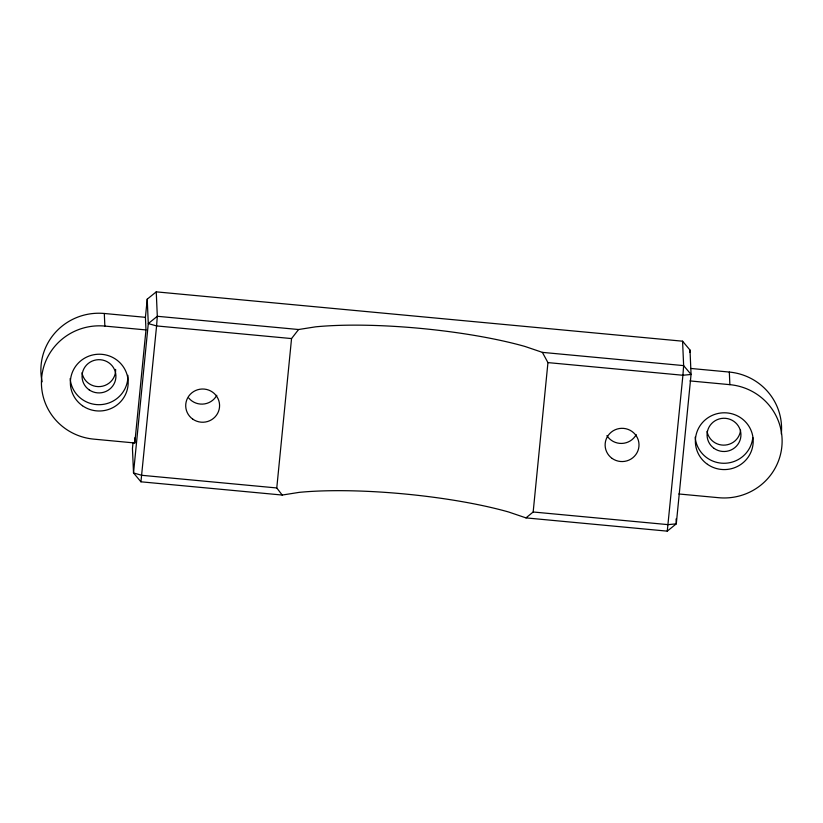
<?xml version="1.0" encoding="UTF-8"?>
<svg xmlns="http://www.w3.org/2000/svg" width="823" height="823" viewBox="0 0 823 823"><rect width="100%" height="100%" fill="white"/><g stroke="black" fill="none" stroke-linecap="round" stroke-linejoin="round"><path stroke-width="1.23" d="M133.048 442.486L132.452 448.545L133.521 472.958L140.939 481.805L282.217 495.045L299.243 492.36A148.726 28.105 5.6 0 1 508.593 511.988L525.99 517.893L667.268 531.144L676.29 523.84L691.063 374.455L690.003 350.042L682.576 341.195L156.247 291.856L147.224 299.161L145.424 317.328L145.98 329.93L134.797 442.98L93.678 439.122A57.836 56.777 -2.5 0 1 41.695 377.201A57.836 56.777 -2.5 0 1 104.86 326.083L145.98 329.93M282.217 495.045L276.775 487.957L291.548 338.572L298.584 329.519L315.61 326.834A148.726 28.105 5.6 0 1 524.961 346.452L542.367 352.367L683.635 365.607L691.063 374.455L682.915 375.257L547.943 362.604L542.367 352.367M525.99 517.893L533.17 511.988L547.943 362.604M689.756 352.46L690.003 350.042M140.939 481.805L156.586 325.929L157.306 316.279L156.247 291.856M667.268 531.144L682.915 375.257L683.635 365.607L682.576 341.195M298.584 329.519L157.306 316.279L148.284 323.583L133.521 472.958L141.813 475.303L276.775 487.957M42.127 381.831A57.836 56.777 -2.5 0 1 104.305 313.481L145.424 317.328M690.692 368.447L729.322 372.058A57.836 56.777 -2.5 0 1 781.305 433.978M291.548 338.572L156.586 325.929L148.284 323.583L147.224 299.161M690.003 380.926L729.878 384.66A57.836 56.777 -2.5 0 1 781.85 446.58A57.836 56.777 -2.5 0 1 718.695 497.709L678.821 493.975M533.17 511.988L668.142 524.642L676.29 523.84L676.084 518.953M729.322 372.058L729.878 384.66M134.581 437.939L134.797 442.98M104.305 313.481L104.86 326.083M216.809 395.307A16.944 16.625 -2.5 0 1 188.786 398.095M636.23 434.616A16.944 16.625 -2.5 0 1 606.911 435.645M740.587 430.162A16.944 16.625 -2.5 0 1 707.029 431.345M115.642 369.404A16.944 16.625 -2.5 0 1 100.396 386.543A16.944 16.625 -2.5 0 1 82.012 372.757M127.894 375.288A28.918 28.394 -2.5 0 1 100.612 404.649A28.918 28.394 -2.5 0 1 70.161 378.559M752.788 437.579A28.918 28.394 -2.5 0 1 723.736 463.277A28.918 28.394 -2.5 0 1 695.178 437.147M612.219 458.483A16.944 16.625 -2.5 0 0 638.926 446.519A16.944 16.625 -2.5 0 0 615.059 429.812A16.944 16.625 -2.5 0 0 612.219 458.483M192.808 419.174A16.944 16.625 -2.5 0 0 219.504 407.21A16.944 16.625 -2.5 0 0 195.637 390.503A16.944 16.625 -2.5 0 0 192.808 419.174M82.454 405.729A28.918 28.394 -2.5 0 0 128.049 385.298A28.918 28.394 -2.5 0 0 87.3 356.781A28.918 28.394 -2.5 0 0 82.454 405.729M707.471 464.316A28.918 28.394 -2.5 0 0 753.066 443.885A28.918 28.394 -2.5 0 0 712.307 415.358A28.918 28.394 -2.5 0 0 707.471 464.316M89.141 389.845A16.944 16.625 -2.5 0 0 115.848 377.88A16.944 16.625 -2.5 0 0 91.981 361.174A16.944 16.625 -2.5 0 0 89.141 389.845M714.158 448.432A16.944 16.625 -2.5 0 0 740.865 436.468A16.944 16.625 -2.5 0 0 716.998 419.761A16.944 16.625 -2.5 0 0 714.158 448.432"/></g></svg>
